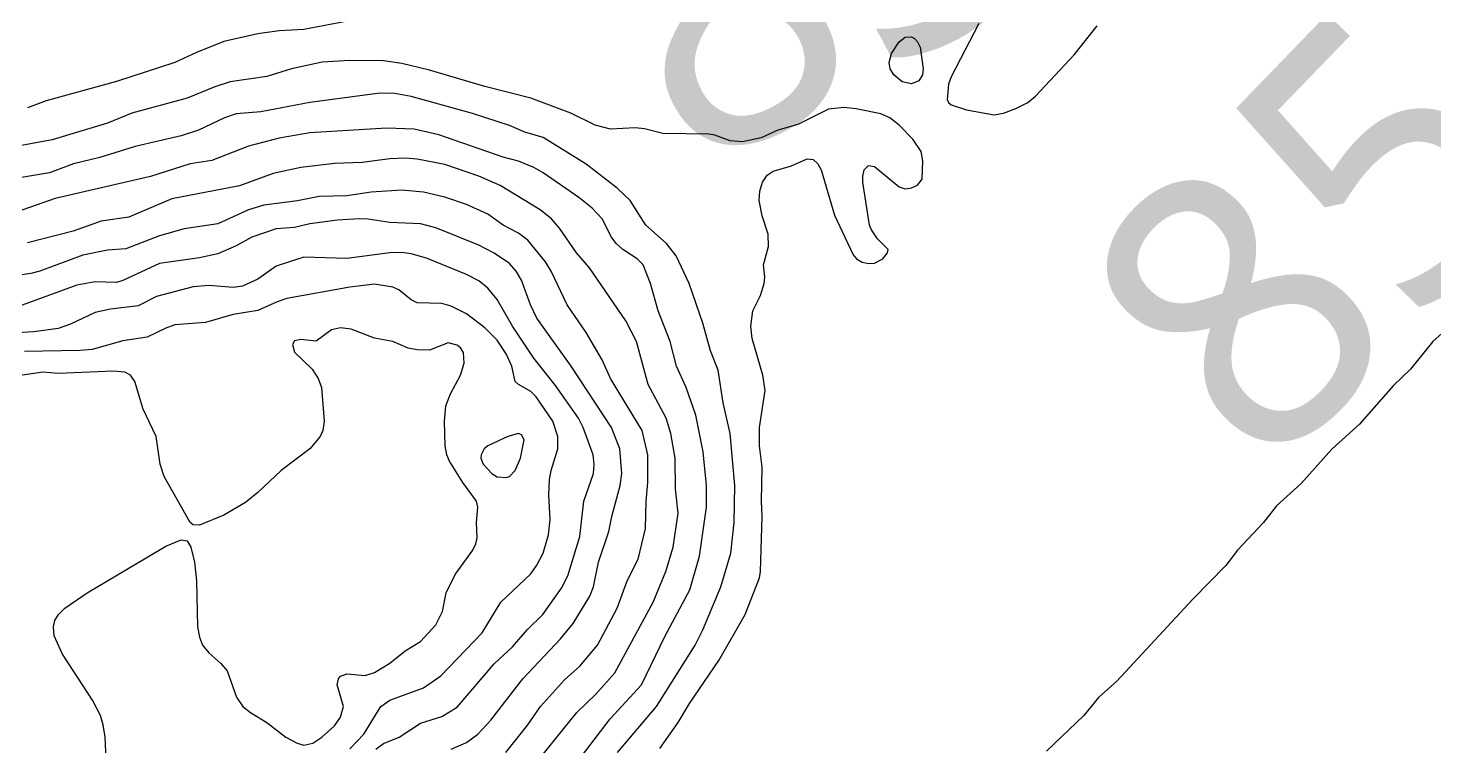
# Model space of a CAD drawing. Extents: x 474277 to 475042, y 254928 to 255625.
# Drawn here: x 474509.97 to 474545.12, y 255452.43 to 255470.41 of the extents above; entities that cross this region are included whole.
import ezdxf

# ---------------------------------------------------------------- set-up
doc = ezdxf.new("R2010")
doc.units = 0
doc.header["$MEASUREMENT"] = 0
doc.layers.add('BaseMapV2_DTM_export_MonNov09090547073261 — entities', color=1, linetype='CONTINUOUS')
doc.styles.get("Standard").update_dxf_attribs({"font": 'romans.shx'})

msp = doc.modelspace()

# ---------------------------------------------------------------- linework, layer by layer
at = {"layer": 'BaseMapV2_DTM_export_MonNov09090547073261 — entities', "color": 15, "linetype": 'Continuous', "true_color": 0xb7484b}
for points in [[(474518.084, 255470.609, 85.25), (474516.857, 255470.374, 85.25), (474516.243, 255470.343, 85.25), (474515.707, 255470.264, 85.25), (474514.863, 255470.07, 85.25), (474514.173, 255469.801, 85.25), (474513.636, 255469.545, 85.25), (474512.18, 255469.071, 85.25), (474510.416, 255468.591, 85.25), (474509.956, 255468.415, 85.25)], [(474533.726, 255470.527, 85), (474533.035, 255469.191, 85), (474532.97, 255469.009, 85), (474532.935, 255468.626, 85), (474532.964, 255468.549, 85), (474533.035, 255468.492, 85), (474533.419, 255468.364, 85), (474534.109, 255468.237, 85)], [(474534.109, 255468.237, 85), (474534.339, 255468.279, 85), (474534.653, 255468.396, 85), (474534.948, 255468.549, 85), (474535.139, 255468.703, 85), (474536.103, 255469.736, 85), (474536.686, 255470.466, 85)], [(474532.228, 255469.086, 85.25), (474532.039, 255469.014, 85.25), (474531.809, 255469.067, 85.25), (474531.599, 255469.239, 85.25), (474531.508, 255469.393, 85.25), (474531.483, 255469.546, 85.25), (474531.546, 255469.776, 85.25), (474531.732, 255470.064, 85.25), (474531.885, 255470.185, 85.25), (474532.039, 255470.193, 85.25), (474532.115, 255470.148, 85.25), (474532.192, 255470.064, 85.25), (474532.255, 255469.929, 85.25), (474532.335, 255469.393, 85.25), (474532.316, 255469.239, 85.25), (474532.228, 255469.086, 85.25)], [(474525.751, 255452.388, 85), (474526.211, 255453.038, 85), (474526.492, 255453.521, 85), (474527.232, 255454.594, 85), (474527.889, 255455.744, 85), (474528.246, 255456.664, 85), (474528.272, 255456.818, 85), (474528.314, 255458.198, 85), (474528.291, 255458.581, 85), (474528.312, 255459.425, 85), (474528.243, 255459.962, 85), (474528.243, 255460.422, 85), (474528.383, 255461.342, 85), (474528.324, 255461.725, 85), (474528.061, 255462.645, 85), (474528.028, 255462.952, 85), (474528.077, 255463.335, 85), (474528.266, 255463.719, 85), (474528.361, 255464.025, 85), (474528.377, 255464.179, 85), (474528.343, 255464.485, 85), (474528.467, 255464.946, 85), (474528.458, 255465.252, 85), (474528.309, 255465.712, 85), (474528.238, 255466.096, 85), (474528.25, 255466.326, 85), (474528.321, 255466.556, 85), (474528.435, 255466.728, 85), (474528.588, 255466.833, 85), (474529.048, 255466.967, 85), (474529.432, 255467.14, 85), (474529.585, 255467.126, 85), (474529.702, 255467.016, 85), (474529.784, 255466.862, 85), (474530.122, 255465.734, 85), (474530.582, 255464.739, 85), (474530.67, 255464.639, 85), (474530.812, 255464.552, 85), (474530.965, 255464.517, 85), (474531.119, 255464.529, 85), (474531.326, 255464.639, 85), (474531.442, 255464.792, 85), (474531.459, 255464.869, 85), (474531.195, 255465.137, 85), (474531.042, 255465.359, 85), (474530.991, 255465.482, 85), (474530.83, 255466.556, 85), (474530.823, 255466.709, 85), (474530.857, 255466.862, 85), (474530.965, 255466.974, 85), (474531.119, 255466.949, 85), (474531.732, 255466.44, 85), (474531.885, 255466.39, 85), (474532.039, 255466.412, 85), (474532.192, 255466.481, 85), (474532.312, 255466.632, 85), (474532.324, 255467.092, 85), (474532.286, 255467.322, 85), (474532.073, 255467.629, 85), (474531.732, 255467.977, 85), (474531.502, 255468.161, 85), (474531.272, 255468.264, 85), (474530.659, 255468.392, 85), (474530.352, 255468.42, 85), (474529.968, 255468.384, 85), (474529.202, 255467.995, 85), (474528.701, 255467.859, 85), (474528.282, 255467.661, 85), (474527.821, 255467.567, 85), (474527.515, 255467.592, 85), (474527.131, 255467.733, 85), (474526.978, 255467.758, 85), (474525.828, 255467.771, 85), (474525.368, 255467.887, 85), (474525.138, 255467.91, 85), (474524.524, 255467.877, 85), (474524.141, 255467.979, 85), (474523.528, 255468.279, 85), (474522.531, 255468.66, 85), (474521.381, 255468.945, 85), (474520.001, 255469.359, 85), (474519.31, 255469.519, 85), (474518.85, 255469.591, 85), (474518.007, 255469.596, 85), (474517.317, 255469.555, 85), (474516.55, 255469.386, 85), (474515.937, 255469.198, 85), (474515.017, 255469.065, 85), (474514.633, 255468.943, 85), (474513.943, 255468.657, 85), (474512.563, 255468.278, 85), (474511.95, 255468.029, 85), (474510.569, 255467.613, 85), (474508.039, 255467.151, 85)], [(474524.698, 255452.294, 84.75), (474525.667, 255453.444, 84.75), (474526.633, 255454.978, 84.75), (474526.829, 255455.361, 84.75), (474527.279, 255456.434, 84.75), (474527.528, 255457.278, 84.75), (474527.611, 255458.045, 84.75), (474527.63, 255458.965, 84.75), (474527.515, 255460.268, 84.75), (474527.334, 255461.035, 84.75), (474527.208, 255461.856, 84.75), (474527.017, 255462.339, 84.75), (474526.83, 255463.029, 84.75), (474526.483, 255464.025, 84.75), (474526.166, 255464.715, 84.75), (474525.924, 255465.022, 84.75), (474525.406, 255465.482, 84.75), (474525.016, 255466.096, 84.75), (474524.691, 255466.402, 84.75), (474523.911, 255467.003, 84.75), (474522.838, 255467.675, 84.75), (474522.377, 255467.803, 84.75), (474521.994, 255467.974, 84.75), (474521.074, 255468.276, 84.75), (474519.54, 255468.695, 84.75), (474519.08, 255468.781, 84.75), (474518.697, 255468.77, 84.75), (474517.01, 255468.551, 84.75), (474515.783, 255468.315, 84.75), (474515.17, 255468.264, 84.75), (474514.878, 255468.166, 84.75), (474514.228, 255467.859, 84.75), (474513.79, 255467.714, 84.75), (474512.64, 255467.448, 84.75), (474511.757, 255467.169, 84.75), (474511.106, 255467.01, 84.75), (474510.501, 255466.786, 84.75), (474509.649, 255466.647, 84.75)], [(474523.525, 255451.834, 84.5), (474524.514, 255453.137, 84.5), (474525.298, 255453.981, 84.5), (474525.891, 255455.208, 84.5), (474526.501, 255456.358, 84.5), (474526.748, 255457.201, 84.5), (474526.924, 255458.428, 84.5), (474526.918, 255458.965, 84.5), (474526.836, 255459.808, 84.5), (474526.654, 255460.728, 84.5), (474526.411, 255461.418, 84.5), (474526.167, 255461.955, 84.5), (474526.01, 255462.569, 84.5), (474525.711, 255463.335, 84.5), (474525.521, 255464.024, 84.5), (474525.334, 255464.485, 84.5), (474525.19, 255464.639, 84.5), (474524.831, 255464.868, 84.5), (474524.659, 255465.022, 84.5), (474524.547, 255465.176, 84.5), (474524.312, 255465.636, 84.5), (474524.064, 255465.903, 84.5), (474523.732, 255466.172, 84.5), (474522.836, 255466.786, 84.5), (474522.607, 255466.922, 84.5), (474522.224, 255467.079, 84.5), (474521.841, 255467.184, 84.5), (474520.231, 255467.742, 84.5), (474519.617, 255467.881, 84.5), (474518.927, 255467.908, 84.5), (474517.01, 255467.785, 84.5), (474516.243, 255467.654, 84.5), (474515.477, 255467.455, 84.5), (474514.556, 255467.098, 84.5), (474514.02, 255467.01, 84.5), (474513.023, 255466.699, 84.5), (474510.646, 255466.144, 84.5), (474509.189, 255465.637, 84.5)], [(474522.454, 255451.771, 84.25), (474523.681, 255453.295, 84.25), (474524.152, 255453.751, 84.25), (474524.631, 255454.288, 84.25), (474525.583, 255456.051, 84.25), (474525.906, 255456.818, 84.25), (474526.088, 255457.431, 84.25), (474526.214, 255458.275, 84.25), (474526.145, 255458.888, 84.25), (474526.133, 255459.655, 84.25), (474526.026, 255460.268, 84.25), (474525.913, 255460.652, 84.25), (474525.461, 255461.495, 84.25), (474525.174, 255462.569, 84.25), (474524.908, 255463.086, 84.25), (474523.995, 255464.409, 84.25), (474523.674, 255464.792, 84.25), (474523.249, 255465.406, 84.25), (474523.047, 255465.636, 84.25), (474522.761, 255465.862, 84.25), (474521.764, 255466.47, 84.25), (474521.227, 255466.709, 84.25), (474520.384, 255466.997, 84.25), (474519.694, 255467.131, 84.25), (474519.387, 255467.157, 84.25), (474519.004, 255467.142, 84.25), (474518.314, 255467.045, 84.25), (474517.624, 255467.024, 84.25), (474516.78, 255466.924, 84.25), (474516.09, 255466.771, 84.25), (474515.247, 255466.465, 84.25), (474513.56, 255466.136, 84.25), (474512.486, 255465.681, 84.25), (474511.796, 255465.578, 84.25), (474511.092, 255465.329, 84.25), (474509.956, 255465.039, 84.25)], [(474521.904, 255452.294, 84), (474522.456, 255452.984, 84), (474522.776, 255453.444, 84), (474523.374, 255454.109, 84), (474523.758, 255454.449, 84), (474524.193, 255454.978, 84), (474524.685, 255455.898, 84), (474524.934, 255456.588, 84), (474525.21, 255457.125, 84), (474525.396, 255457.891, 84), (474525.41, 255458.581, 84), (474525.452, 255459.041, 84), (474525.453, 255459.732, 84), (474525.315, 255460.345, 84), (474524.524, 255461.645, 84), (474524.314, 255462.108, 84), (474523.911, 255462.799, 84), (474523.437, 255463.489, 84), (474523.038, 255464.332, 84), (474522.9, 255464.562, 84), (474522.454, 255465.108, 84), (474522.224, 255465.277, 84), (474521.837, 255465.482, 84), (474521.457, 255465.756, 84), (474520.921, 255465.999, 84), (474520.384, 255466.183, 84), (474519.847, 255466.309, 84), (474519.31, 255466.354, 84), (474518.544, 255466.301, 84), (474517.93, 255466.211, 84), (474517.24, 255466.199, 84), (474516.703, 255466.085, 84), (474515.86, 255465.982, 84), (474515.478, 255465.866, 84), (474514.71, 255465.514, 84), (474513.866, 255465.386, 84), (474513.253, 255465.209, 84), (474512.41, 255464.891, 84), (474511.95, 255464.855, 84), (474511.336, 255464.732, 84), (474510.263, 255464.33, 84), (474510.033, 255464.27, 84), (474509.649, 255464.21, 84)], [(474520.537, 255452.376, 83.75), (474520.921, 255452.539, 83.75), (474521.203, 255452.754, 83.75), (474521.534, 255453.1, 83.75), (474522.329, 255454.134, 83.75), (474523.268, 255455.131, 83.75), (474523.587, 255455.514, 83.75), (474524.004, 255456.204, 83.75), (474524.096, 255456.434, 83.75), (474524.218, 255457.055, 83.75), (474524.479, 255457.815, 83.75), (474524.554, 255458.198, 83.75), (474524.765, 255458.965, 83.75), (474524.805, 255459.271, 83.75), (474524.756, 255459.885, 83.75), (474524.547, 255460.422, 83.75), (474523.535, 255461.955, 83.75), (474522.684, 255463.152, 83.75), (474522.521, 255463.489, 83.75), (474522.297, 255464.102, 83.75), (474522.161, 255464.332, 83.75), (474521.994, 255464.524, 83.75), (474521.611, 255464.782, 83.75), (474521.227, 255464.98, 83.75), (474520.154, 255465.414, 83.75), (474519.77, 255465.515, 83.75), (474519.004, 255465.546, 83.75), (474518.467, 255465.632, 83.75), (474518.237, 255465.638, 83.75), (474517.7, 255465.602, 83.75), (474517.01, 255465.514, 83.75), (474516.627, 255465.425, 83.75), (474516.167, 255465.391, 83.75), (474515.56, 255465.176, 83.75), (474515.17, 255464.96, 83.75), (474514.71, 255464.76, 83.75), (474514.25, 255464.665, 83.75), (474513.253, 255464.524, 83.75), (474512.333, 255464.093, 83.75), (474512.18, 255464.047, 83.75), (474511.643, 255464.06, 83.75), (474511.183, 255463.978, 83.75), (474509.726, 255463.443, 83.75)], [(474518.655, 255452.371, 83.5), (474518.85, 255452.518, 83.5), (474519.241, 255452.677, 83.5), (474519.77, 255453.024, 83.5), (474520.307, 255453.189, 83.5), (474520.691, 255453.427, 83.5), (474521.611, 255454.507, 83.5), (474522.071, 255454.933, 83.5), (474522.44, 255455.361, 83.5), (474522.826, 255455.744, 83.5), (474523.298, 255456.403, 83.5), (474523.451, 255456.71, 83.5), (474523.758, 255457.694, 83.5), (474523.856, 255458.581, 83.5), (474524.094, 255459.271, 83.5), (474524.114, 255459.501, 83.5), (474524.086, 255459.732, 83.5), (474523.839, 255460.422, 83.5), (474523.723, 255460.652, 83.5), (474523.144, 255461.466, 83.5), (474522.607, 255462.154, 83.5), (474522.069, 255462.952, 83.5), (474521.687, 255463.62, 83.5), (474521.457, 255463.904, 83.5), (474521.227, 255464.084, 83.5), (474520.921, 255464.25, 83.5), (474519.924, 255464.658, 83.5), (474519.54, 255464.764, 83.5), (474519.31, 255464.793, 83.5), (474519.004, 255464.788, 83.5), (474517.93, 255464.644, 83.5), (474516.857, 255464.678, 83.5), (474516.167, 255464.458, 83.5), (474515.707, 255464.128, 83.5), (474515.323, 255463.957, 83.5), (474515.093, 255463.925, 83.5), (474514.48, 255463.971, 83.5), (474514.096, 255463.939, 83.5), (474513.176, 255463.697, 83.5), (474512.716, 255463.465, 83.5), (474512.026, 255463.376, 83.5), (474511.643, 255463.294, 83.5), (474511.029, 255463, 83.5), (474510.723, 255462.895, 83.5), (474510.109, 255462.809, 83.5), (474509.419, 255462.774, 83.5)], [(474518.007, 255452.387, 83.25), (474518.354, 255452.754, 83.25), (474518.784, 255453.444, 83.25), (474519.005, 255453.597, 83.25), (474519.847, 255453.905, 83.25), (474520.278, 255454.211, 83.25), (474521.317, 255455.284, 83.25), (474521.78, 255456.051, 83.25), (474522.531, 255456.758, 83.25), (474522.684, 255456.977, 83.25), (474522.838, 255457.278, 83.25), (474522.97, 255457.738, 83.25), (474523.017, 255458.121, 83.25), (474522.98, 255458.735, 83.25), (474522.996, 255459.118, 83.25), (474523.037, 255459.348, 83.25), (474523.204, 255459.885, 83.25), (474523.209, 255460.192, 83.25), (474523.078, 255460.575, 83.25), (474522.661, 255461.188, 83.25), (474522.531, 255461.324, 83.25), (474522.22, 255461.495, 83.25), (474522.14, 255461.572, 83.25), (474522.052, 255461.955, 83.25), (474521.911, 255462.262, 83.25), (474521.687, 255462.6, 83.25), (474521.381, 255462.914, 83.25), (474520.921, 255463.26, 83.25), (474520.537, 255463.456, 83.25), (474520.307, 255463.522, 83.25), (474519.694, 255463.54, 83.25), (474519.54, 255463.611, 83.25), (474519.234, 255463.866, 83.25), (474519.08, 255463.93, 83.25), (474518.62, 255464.006, 83.25), (474518.007, 255463.927, 83.25), (474516.432, 255463.642, 83.25), (474516.194, 255463.565, 83.25), (474515.707, 255463.344, 83.25), (474515.093, 255463.249, 83.25), (474514.403, 255463.043, 83.25), (474513.636, 255462.985, 83.25), (474513.406, 255462.908, 83.25), (474512.946, 255462.682, 83.25), (474512.333, 255462.589, 83.25), (474511.566, 255462.373, 83.25), (474511.259, 255462.344, 83.25), (474509.879, 255462.322, 83.25)], [(474545.845, 255463.259, 85), (474545.069, 255462.569, 85), (474544.509, 255461.878, 85), (474544.077, 255461.462, 85), (474543.233, 255460.5, 85), (474542.543, 255459.877, 85), (474541.777, 255459.017, 85), (474541.163, 255458.463, 85), (474540.836, 255458.045, 85), (474540.186, 255457.355, 85), (474539.898, 255456.971, 85), (474539.072, 255456.128, 85), (474537.176, 255454.076, 85), (474536.716, 255453.668, 85), (474536.351, 255453.214, 85), (474535.412, 255452.328, 85)], [(474511.938, 255451.757, 83), (474511.891, 255452.677, 83), (474511.844, 255452.984, 83), (474511.775, 255453.214, 83), (474511.576, 255453.597, 83), (474510.824, 255454.748, 83), (474510.622, 255455.208, 83), (474510.599, 255455.438, 83), (474510.637, 255455.591, 83), (474510.73, 255455.744, 83), (474510.883, 255455.898, 83), (474511.441, 255456.281, 83), (474513.406, 255457.451, 83), (474513.79, 255457.609, 83), (474513.943, 255457.585, 83), (474514.037, 255457.431, 83), (474514.127, 255457.048, 83), (474514.175, 255456.588, 83), (474514.203, 255455.438, 83), (474514.25, 255455.177, 83), (474514.329, 255454.978, 83), (474514.48, 255454.782, 83), (474514.787, 255454.518, 83), (474514.94, 255454.33, 83), (474515.178, 255453.674, 83), (474515.335, 255453.444, 83), (474515.527, 255453.291, 83), (474515.937, 255453.044, 83), (474516.407, 255452.677, 83), (474516.695, 255452.524, 83), (474516.857, 255452.477, 83), (474517.085, 255452.524, 83), (474517.309, 255452.677, 83), (474517.624, 255452.961, 83), (474517.777, 255453.174, 83), (474517.847, 255453.444, 83), (474517.689, 255453.981, 83), (474517.722, 255454.134, 83), (474517.777, 255454.198, 83), (474517.93, 255454.258, 83), (474518.39, 255454.216, 83), (474518.62, 255454.293, 83), (474519.004, 255454.528, 83), (474519.387, 255454.836, 83), (474519.77, 255455.07, 83), (474520.154, 255455.487, 83), (474520.324, 255455.821, 83), (474520.412, 255456.281, 83), (474520.642, 255456.741, 83), (474521.081, 255457.355, 83), (474521.158, 255457.508, 83), (474521.189, 255457.661, 83), (474521.176, 255458.045, 83), (474521.206, 255458.428, 83), (474521.176, 255458.581, 83), (474520.832, 255459.041, 83), (474520.498, 255459.578, 83), (474520.433, 255459.732, 83), (474520.392, 255459.962, 83), (474520.371, 255460.575, 83), (474520.409, 255460.958, 83), (474520.519, 255461.265, 83), (474520.774, 255461.725, 83), (474520.863, 255462.032, 83), (474520.844, 255462.292, 83), (474520.771, 255462.415, 83), (474520.691, 255462.48, 83), (474520.461, 255462.535, 83), (474520.001, 255462.354, 83), (474519.694, 255462.359, 83), (474519.464, 255462.407, 83), (474519.08, 255462.57, 83), (474518.62, 255462.654, 83), (474518.042, 255462.875, 83), (474517.777, 255462.912, 83), (474517.547, 255462.859, 83), (474517.163, 255462.577, 83), (474516.78, 255462.621, 83), (474516.627, 255462.584, 83), (474516.578, 255462.492, 83), (474516.627, 255462.304, 83), (474517.063, 255461.878, 83), (474517.213, 255461.648, 83), (474517.298, 255461.418, 83), (474517.37, 255460.575, 83), (474517.331, 255460.345, 83), (474517.265, 255460.192, 83), (474517.01, 255459.888, 83), (474516.289, 255459.348, 83), (474515.707, 255458.792, 83), (474515.4, 255458.543, 83), (474514.863, 255458.224, 83), (474514.25, 255457.977, 83), (474514.096, 255457.987, 83), (474514.02, 255458.044, 83), (474513.372, 255459.195, 83), (474513.269, 255459.501, 83), (474513.164, 255460.192, 83), (474512.845, 255460.882, 83), (474512.639, 255461.572, 83), (474512.53, 255461.725, 83), (474512.388, 255461.802, 83), (474512.103, 255461.831, 83), (474510.723, 255461.774, 83), (474510.339, 255461.801, 83), (474509.496, 255461.679, 83)], [(474521.917, 255459.167, 83), (474521.994, 255459.198, 83), (474522.137, 255459.348, 83), (474522.273, 255459.655, 83), (474522.365, 255460.115, 83), (474522.301, 255460.236, 83), (474522.224, 255460.266, 83), (474521.954, 255460.192, 83), (474521.457, 255459.964, 83), (474521.366, 255459.885, 83), (474521.288, 255459.732, 83), (474521.284, 255459.655, 83), (474521.343, 255459.501, 83), (474521.552, 255459.271, 83), (474521.687, 255459.183, 83), (474521.917, 255459.167, 83)]]:
    msp.add_polyline3d(points, dxfattribs=at)

# ---------------------------------------------------------------- texts
at = {"layer": 'BaseMapV2_DTM_export_MonNov09090547073261 — entities', "color": 250, "true_color": 0x323232, "char_height": 0.2, "width": 17.61571, "attachment_point": 7}
for insert, rotation in [((474526.593, 255466.608), 28.0519), ((474540.964, 255458.991), 45.9938)]:
    msp.add_mtext('\\fOpen Sans|i0|b0;\\H7.02279;85\\~m', dxfattribs=dict(at, insert=insert, rotation=rotation))

doc.saveas('drawing.dxf')
